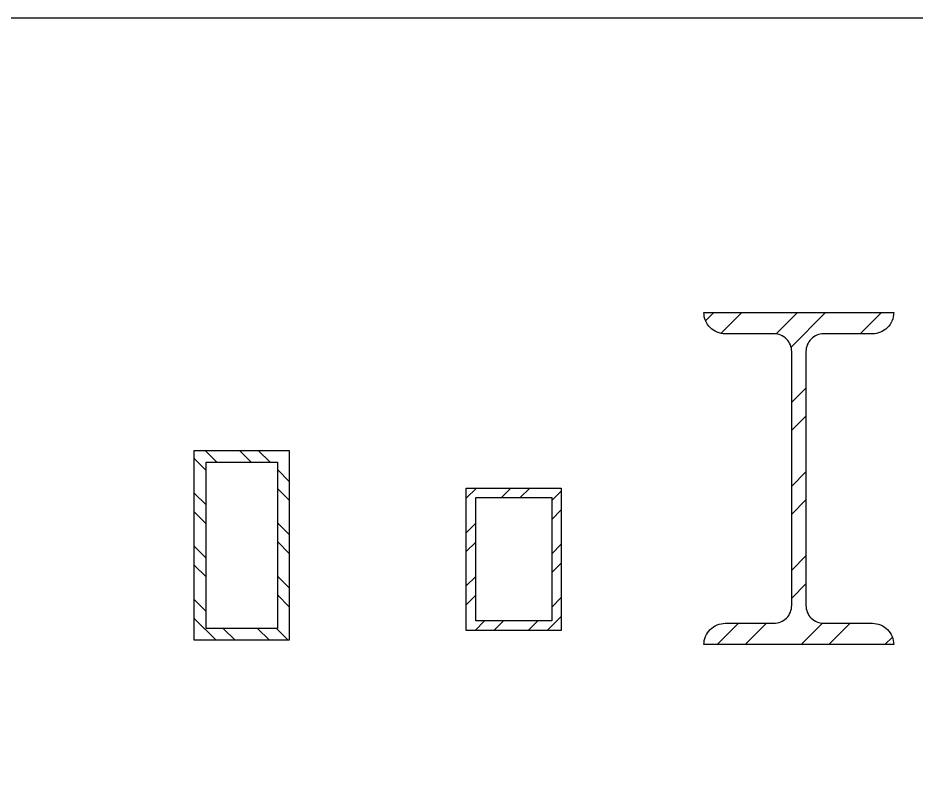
# Model space of a CAD drawing. Header units: millimetres. Extents: x -1461755 to -1310892, y 1449272 to 1531173.
# Drawn here: x -1317169.2 to -1316790.7, y 1510717.5 to 1511034.5 of the extents above; entities that cross this region are included whole.
import ezdxf

# ---------------------------------------------------------------- set-up
doc = ezdxf.new("R2010")
doc.units = ezdxf.units.MM
doc.header["$LTSCALE"] = 10
doc.layers.get('0').update_dxf_attribs({"linetype": 'CONTINUOUS'})
doc.layers.add('钢架', color=90, linetype='CONTINUOUS')

msp = doc.modelspace()

# ---------------------------------------------------------------- hatches: boundary and pattern name
h = msp.add_hatch()
h.set_pattern_fill('STEEL', color=256, scale=10, angle=90)
h.set_pattern_definition([(135, (-1853185.298, 1543379.246), (-11.22532015, -11.22532015), []), (135, (-1853193.236, 1543379.246), (-11.22532015, -11.22532015), [])])
h.paths.add_polyline_path([(-1317094.86, 1510852.18), (-1317054.86, 1510852.18), (-1317054.86, 1510772.18), (-1317094.86, 1510772.18)])
h.paths.add_polyline_path([(-1317089.86, 1510847.18), (-1317059.86, 1510847.18), (-1317059.86, 1510777.18), (-1317089.86, 1510777.18)], flags=16)
h = msp.add_hatch()
h.set_pattern_fill('STEEL', color=256, scale=10)
h.set_pattern_definition([(45, (-1784740.31, 1043139.318), (-11.22532015, 11.22532015), []), (45, (-1784740.31, 1043147.255), (-11.22532015, 11.22532015), [])])
h.paths.add_polyline_path([(-1316976.23, 1510780.31), (-1316976.23, 1510832.31), (-1316944.23, 1510832.31), (-1316944.23, 1510780.31)], flags=16)
h.paths.add_polyline_path([(-1316980.23, 1510776.31), (-1316980.23, 1510836.31), (-1316940.23, 1510836.31), (-1316940.23, 1510776.31)])
at = {"layer": '钢架'}
h = msp.add_hatch(dxfattribs=at)
h.set_pattern_fill('金属', color=256, scale=10)
h.set_pattern_definition([(45, (-1199302.298, 1620917.932), (-17.6776695, 17.6776695), []), (45, (-1199290.513, 1620917.932), (-17.6776695, 17.6776695), [])])
h.paths.add_polyline_path([(-1316829.58, 1510901.34), (-1316809.08, 1510901.34, 0.414214), (-1316800.08, 1510910.34), (-1316880.08, 1510910.34, 0.414214), (-1316871.08, 1510901.34), (-1316850.58, 1510901.34, -0.414214), (-1316843.08, 1510893.84), (-1316843.08, 1510786.84, -0.414214), (-1316850.58, 1510779.34), (-1316871.08, 1510779.34, 0.414214), (-1316880.08, 1510770.34), (-1316800.08, 1510770.34, 0.414214), (-1316809.08, 1510779.34), (-1316829.58, 1510779.34, -0.414214), (-1316837.08, 1510786.84), (-1316837.08, 1510893.84, -0.414214)])

# ---------------------------------------------------------------- linework, layer by layer
for points in [[(-1317987.92, 1511034.49), (-1316412.16, 1511034.49), (-1316412.16, 1507788.11), (-1317987.92, 1507788.11)], [(-1317094.86, 1510852.18), (-1317054.86, 1510852.18), (-1317054.86, 1510772.18), (-1317094.86, 1510772.18)], [(-1317089.86, 1510847.18), (-1317059.86, 1510847.18), (-1317059.86, 1510777.18), (-1317089.86, 1510777.18)], [(-1316980.23, 1510776.31), (-1316980.23, 1510836.31), (-1316940.23, 1510836.31), (-1316940.23, 1510776.31)], [(-1316976.23, 1510780.31), (-1316976.23, 1510832.31), (-1316944.23, 1510832.31), (-1316944.23, 1510780.31)]]:
    msp.add_lwpolyline(points, close=True)
at = {"layer": '钢架', "elevation": 0}
msp.add_lwpolyline([(-1316880.08, 1510910.34), (-1316800.08, 1510910.34), (-1316800.08, 1510910.34, -0.414214), (-1316809.08, 1510901.34), (-1316829.58, 1510901.34, 0.414214), (-1316837.08, 1510893.84), (-1316837.08, 1510786.84, 0.414214), (-1316829.58, 1510779.34), (-1316809.08, 1510779.34, -0.414214), (-1316800.08, 1510770.34), (-1316800.08, 1510770.34), (-1316880.08, 1510770.34), (-1316880.08, 1510770.34, -0.414214), (-1316871.08, 1510779.34), (-1316850.58, 1510779.34, 0.414214), (-1316843.08, 1510786.84), (-1316843.08, 1510893.84, 0.414214), (-1316850.58, 1510901.34), (-1316871.08, 1510901.34, -0.414214), (-1316880.08, 1510910.34), (-1316880.08, 1510910.34)], format="xyb", dxfattribs=at)

doc.saveas('drawing.dxf')
